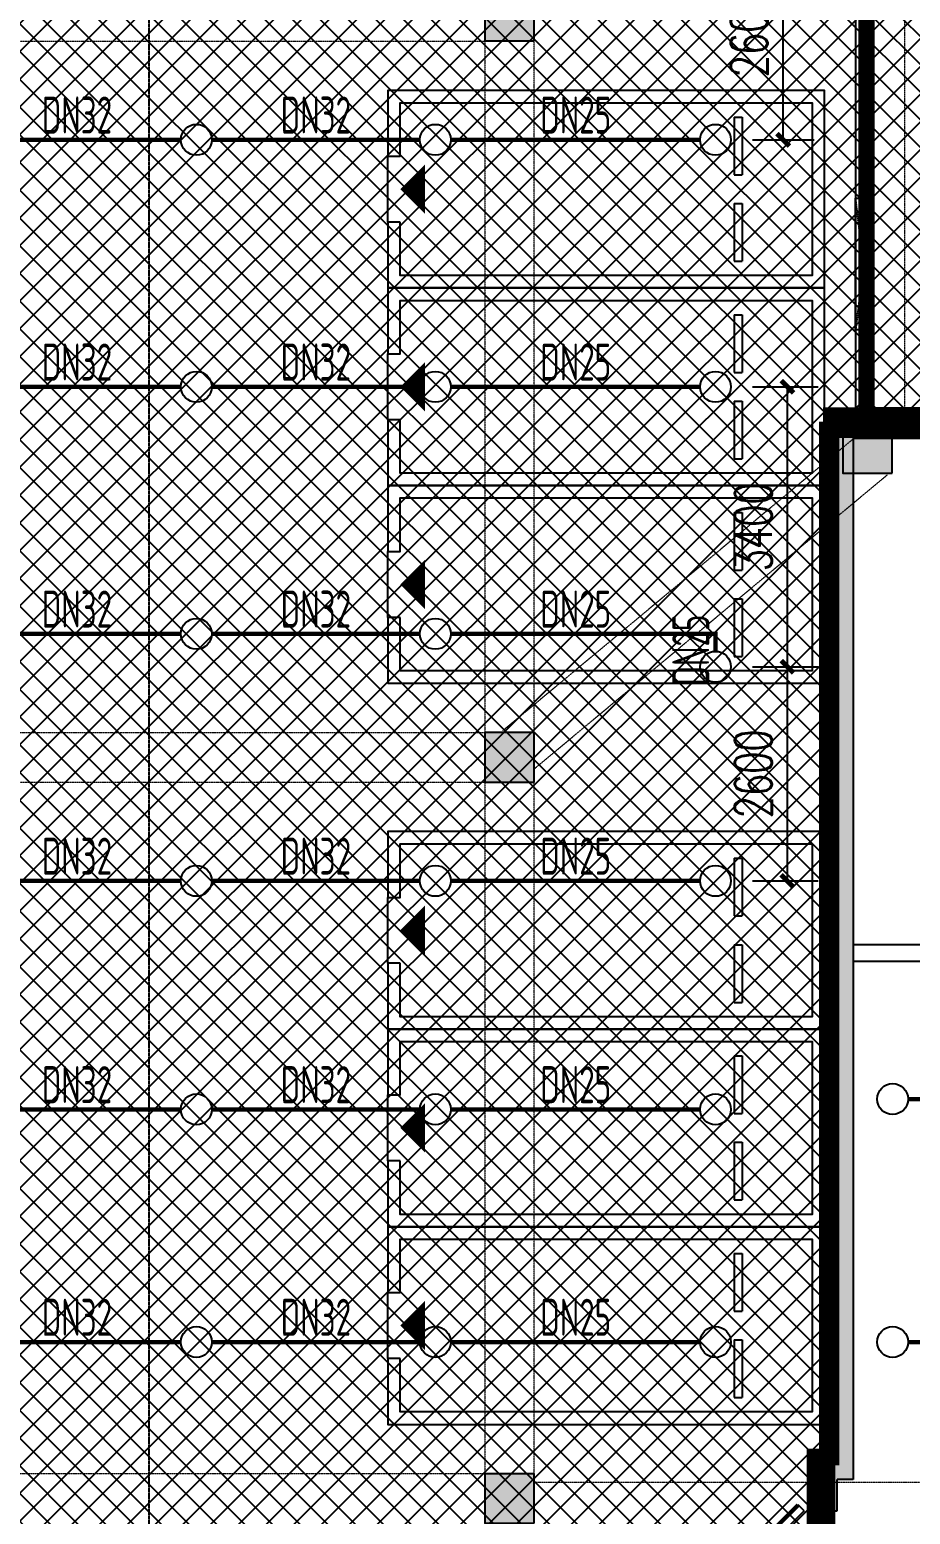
# Model space of a CAD drawing. Extents: x 6824721 to 16538177, y 2478193 to 6665639.
# Drawn here: x 8794641 to 8805328, y 2873509 to 2891538 of the extents above; entities that cross this region are included whole.
import ezdxf

# ---------------------------------------------------------------- set-up
doc = ezdxf.new("R2010")
doc.units = 0
doc.header["$LTSCALE"] = 10
doc.linetypes.add('__DASH', pattern=[0.35, 0.25, -0.1])
doc.linetypes.add('DASH', pattern=[0.35, 0.25, -0.1])
for name, color, linetype in [('0-wo', 8, 'Continuous'), ('00-停车位', 67, 'Continuous'), ('PUB_HATCH', 8, 'Continuous'), ('S-梁-虚线', 4, 'DASH'), ('W-EQUIP_喷头', 7, 'Continuous'), ('W-PIPE-喷淋中', 6, 'Continuous'), ('W-TEXT_喷淋', 7, 'Continuous'), ('W-TWT_DIM', 3, 'Continuous'), ('WALL', 9, 'Continuous'), ('画水辅助', 6, 'Continuous')]:
    doc.layers.add(name, color=color, linetype=linetype)
doc.layers.add('钢梁', color=141, linetype='Continuous', lineweight=18)
doc.styles.add('_TCH_DIM_T3', font='SIMPLEX', dxfattribs={"width": 0.705882, "bigfont": 'GBCBIG'})
doc.styles.add('_TWT_PIPEDN', font='TSSDENG', dxfattribs={"width": 0.8, "height": 3.5, "bigfont": 'TSSDCHN'})
doc.dimstyles.new('_TWT_ARCH&&150', dxfattribs={"dimtxt": 446.25, "dimasz": 150, "dimexe": 375, "dimexo": 450, "dimgap": 189.375, "dimtad": 1, "dimdec": 0, "dimzin": 0, "dimdsep": 46, "dimtxsty": '_TCH_DIM_T3', "dimblk": 'ARCHTICK', "dimcen": 0.09, "dimclrt": 7, "dimazin": 2, "dimtfac": 1, "dimtdec": 0, "dimtix": 1, "dimtmove": 2, "dimatfit": 3, "dimfxl": 0, "dimtolj": 1, "dimtzin": 0, "dimarcsym": 0})

# ---------------------------------------------------------------- blocks, each defined once
blk = doc.blocks.new('车位2400x5300')
at = {"layer": '00-停车位', "color": 251}
for p, q in [((-875, -1000), (-175, -1000)), ((-875, -1100), (-875, -1000)), ((-175, -1100), (-175, -1000)), ((175, -1000), (875, -1000)), ((175, -1100), (175, -1000)), ((875, -1100), (875, -1000)), ((-875, -1100), (-175, -1100)), ((175, -1100), (875, -1100)), ((400, -5300), (-400, -5300))]:
    blk.add_line(p, q, dxfattribs=at)
blk.add_lwpolyline([(400, -5150), (400, -5300), (1200, -5300), (1200, 0), (-1200, 0), (-1200, -5300), (-400, -5300), (-400, -5150), (-1050, -5150), (-1050, -150), (1050, -150), (1050, -5150), (400, -5150)], dxfattribs=at)
blk.add_lwpolyline([(0, -5150, 0, 600, 0), (0, -4850, 600, 600, 0)], format="xyseb", dxfattribs=at)
blk = doc.blocks.new('A$C405108C4')
at = {"color": 252, "linetype": 'DASH'}
for points in [[(96300, -54660), (96100, -56260)], [(96300, -56260), (96100, -54660)]]:
    blk.add_lwpolyline(points, dxfattribs=at)
at = {"layer": '画水辅助', "color": 4}
blk.add_lwpolyline([(96100, -54660), (96300, -54660), (96300, -56260), (96100, -56260)], close=True, dxfattribs=at)
blk = doc.blocks.new('_FZH')
blk.add_lwpolyline([(-0.5, -0.5), (0.5, -0.5), (0.5, 0.5), (-0.5, 0.5)], close=True)
at = {"layer": 'PUB_HATCH'}
blk.add_solid([(-0.5, -0.5), (0.5, -0.5), (-0.5, 0.5), (0.5, 0.5)], dxfattribs=at)
blk = doc.blocks.new('$DorLib2D$00000091')
for p, q in [((-0.5, 0.0417), (-0.1464, 0.3952)), ((-0.1464, 0.3952), (-0.1582, 0.407)), ((0.1464, 0.3952), (0.1582, 0.407)), ((0.5, 0.0417), (0.1464, 0.3952)), ((-0.5, 0.0417), (-0.5118, 0.0535)), ((0.5, 0.0417), (0.5118, 0.0535))]:
    blk.add_line(p, q)
at = {"const_width": 0.00833}
for points in [[(-0.5118, 0.0535), (-0.1582, 0.407)], [(0.5118, 0.0535), (0.1582, 0.407)]]:
    blk.add_lwpolyline(points, dxfattribs=at)
for centre, start, end in [((-0.5, 0.0417), 0, 45), ((0.5, 0.0417), 135, 180)]:
    blk.add_arc(centre, 0.5, start, end)
blk = doc.blocks.new('$DorLib2D$00000213')
at = {"color": 0, "linetype": 'DASH', "const_width": 0.02}
blk.add_lwpolyline([(0.5, 0), (-0.5, 0)], dxfattribs=at)
blk = doc.blocks.new('jkytk')
at = {"layer": 'WALL', "color": 1, "const_width": 200}
for points in [[(8466214, 2927322), (8499413, 2927322), (8499414, 2895497), (8498984, 2895497), (8498984, 2882851), (8498789, 2882851), (8498789, 2828322), (8482789, 2828322)], [(8537539, 2918952), (8537539, 2918952), (8530889, 2918952), (8530889, 2918252), (8528789, 2918252), (8528789, 2918952), (8516814, 2918952), (8516814, 2919852), (8516964, 2919852), (8516964, 2921752), (8509914, 2921752), (8509914, 2916752), (8499413, 2916751), (8499414, 2895502), (8528539, 2895502), (8528539, 2885752), (8531939, 2885752), (8531939, 2887852), (8537789, 2887852), (8537789, 2918951), (8537539, 2918952)], [(8549989, 2856077), (8515539, 2856077), (8515539, 2864326), (8498935, 2864326), (8498935, 2895326), (8528589, 2895402)]]:
    blk.add_lwpolyline(points, dxfattribs=at)
blk = doc.blocks.new('LIANGMOBAN')
at = {"layer": 'S-梁-虚线', "color": 8, "lineweight": 18}
for p, q in [((1935191, 181178), (1935191, 172778)), ((1935791, 172778), (1935791, 181178)), ((1923491, 177428), (1930691, 177428)), ((1930691, 177428), (1930691, 169028)), ((1931291, 169028), (1931291, 177428)), ((1935191, 172619), (1930907, 169049)), ((1931291, 168588), (1935575, 172158)), ((1930691, 169028), (1923491, 169028)), ((1923491, 168428), (1930691, 168428)), ((1930691, 168428), (1930691, 160028)), ((1931291, 160028), (1931291, 168428)), ((1930691, 160028), (1923491, 160028)), ((1931291, 159928), (1938491, 159928))]:
    blk.add_line(p, q, dxfattribs=at)
blk = doc.blocks.new('_ArchTick')
at = {"color": 0, "linetype": 'ByBlock', "const_width": 0.4}
blk.add_lwpolyline([(-0.5, -0.5), (0.5, 0.5)], dxfattribs=at)
blk = doc.blocks.new('*D668')
at = {"layer": 'Defpoints', "color": 0, "transparency": 16777216}
for p in [(8802964, 2887201), (8803837, 2887201), (8802964, 2883801)]:
    blk.add_point(p, dxfattribs=at)
at = {"layer": 'W-TWT_DIM', "color": 0, "lineweight": -2, "transparency": 16777216}
for p, q in [((8803414, 2887201), (8804212, 2887201)), ((8803837, 2883801), (8803837, 2887201)), ((8803414, 2883801), (8804212, 2883801))]:
    blk.add_line(p, q, dxfattribs=at)
at = {"layer": 'W-TWT_DIM', "color": 0, "lineweight": -2, "transparency": 16777216, "xscale": 150, "yscale": 150, "zscale": 150}
for p, rotation in [((8803837, 2887201), 90), ((8803837, 2883801), 270)]:
    blk.add_blockref('_ArchTick', p, dxfattribs=dict(at, rotation=rotation))
at = {"layer": 'W-TWT_DIM', "color": 7, "transparency": 16777216, "insert": (8803424, 2885501), "char_height": 446.2, "attachment_point": 5, "rotation": 90, "style": '_TCH_DIM_T3'}
blk.add_mtext('\\A1;3400', dxfattribs=at)
blk = doc.blocks.new('*D669')
at = {"layer": 'Defpoints', "color": 0, "transparency": 16777216}
for p in [(8802964, 2883801), (8803837, 2883801), (8802964, 2881201)]:
    blk.add_point(p, dxfattribs=at)
at = {"layer": 'W-TWT_DIM', "color": 0, "lineweight": -2, "transparency": 16777216}
for p, q in [((8803414, 2883801), (8804212, 2883801)), ((8803837, 2881201), (8803837, 2883801)), ((8803414, 2881201), (8804212, 2881201))]:
    blk.add_line(p, q, dxfattribs=at)
at = {"layer": 'W-TWT_DIM', "color": 0, "lineweight": -2, "transparency": 16777216, "xscale": 150, "yscale": 150, "zscale": 150}
for p, rotation in [((8803837, 2883801), 90), ((8803837, 2881201), 270)]:
    blk.add_blockref('_ArchTick', p, dxfattribs=dict(at, rotation=rotation))
at = {"layer": 'W-TWT_DIM', "color": 7, "transparency": 16777216, "insert": (8803424, 2882501), "char_height": 446.2, "attachment_point": 5, "rotation": 90, "style": '_TCH_DIM_T3'}
blk.add_mtext('\\A1;2600', dxfattribs=at)
blk = doc.blocks.new('*D670')
at = {"layer": 'Defpoints', "color": 0, "transparency": 16777216}
for p in [(8802964, 2892801), (8803786, 2892801), (8802964, 2890201)]:
    blk.add_point(p, dxfattribs=at)
at = {"layer": 'W-TWT_DIM', "color": 0, "lineweight": -2, "transparency": 16777216}
for p, q in [((8803414, 2892801), (8804161, 2892801)), ((8803786, 2890201), (8803786, 2892801)), ((8803414, 2890201), (8804161, 2890201))]:
    blk.add_line(p, q, dxfattribs=at)
at = {"layer": 'W-TWT_DIM', "color": 0, "lineweight": -2, "transparency": 16777216, "xscale": 150, "yscale": 150, "zscale": 150}
for p, rotation in [((8803786, 2892801), 90), ((8803786, 2890201), 270)]:
    blk.add_blockref('_ArchTick', p, dxfattribs=dict(at, rotation=rotation))
at = {"layer": 'W-TWT_DIM', "color": 7, "transparency": 16777216, "insert": (8803373, 2891501), "char_height": 446.2, "attachment_point": 5, "rotation": 90, "style": '_TCH_DIM_T3'}
blk.add_mtext('\\A1;2600', dxfattribs=at)
blk = doc.blocks.new('$TwtSys$00000125')
blk.add_circle((0, 0, 0), 1)

msp = doc.modelspace()

# ---------------------------------------------------------------- hatches: boundary and pattern name
h = msp.add_hatch()
h.set_pattern_fill('ANSI37', color=8, scale=150)
h.set_pattern_definition([(45, (8303016.86, 2710265.2), (-168.3798, 168.3798), []), (135, (8303016.86, 2710265.2), (-168.3798, -168.3798), [])])
h.paths.add_polyline_path([(8824414.1, 2949451.5), (8824414.1, 2935151.5), (8842714.1, 2935151.5), (8842714.1, 2879526.5), (8827964.1, 2879526.5), (8827964.1, 2881476.5), (8830839.1, 2881476.5), (8830939.1, 2886876.5), (8804334.6, 2886876.5), (8804142.3, 2820149.7), (8833564.1, 2820152.3), (8833564.1, 2817714.5), (8841204.8, 2810768), (8839163.9, 2808501.4), (8843102.6, 2804955), (8820829.2, 2780217.9), (8820829.2, 2770055.4), (8785124.6, 2730401.5), (8708264.1, 2730401.5), (8708264.1, 2736351.5), (8695014.1, 2750701.5), (8695014.1, 2775001.5), (8703014.1, 2775002.8), (8703014.1, 2949451.5), (8712039.3, 2949451.5)])
at = {"layer": '0-wo'}
for points in [[(8804634.6, 2886576.5), (8804334.6, 2886876.5), (8804334.6, 2880326.5), (8804634.6, 2880326.5)], [(8804334.6, 2886876.5), (8804634.6, 2886576.5), (8804764.1, 2886576.5), (8804764.1, 2886876.5)], [(8804764.1, 2886876.5), (8804764.1, 2886576.5), (8809389.1, 2886576.5), (8809389.1, 2886876.5)], [(8804634.6, 2880326.5), (8804334.6, 2880326.5), (8804334.6, 2874230.7), (8804634.6, 2873930.7)], [(8804139.1, 2874230.7), (8804139.1, 2873551.5), (8804439.1, 2873551.5), (8804439.1, 2873930.7)], [(8804634.6, 2873930.7), (8804334.6, 2874230.7), (8804139.1, 2874230.7), (8804439.1, 2873930.7)]]:
    msp.add_hatch(color=8, dxfattribs=at).paths.add_polyline_path(points)
at = {"layer": 'W-PIPE-喷淋中'}
for points in [[(8802964.1, 2884201.5), (8802964.1, 2884227.7), (8802990.3, 2884227.7)], [(8802964.1, 2884201.5), (8802990.3, 2884201.5), (8802990.3, 2884227.7)]]:
    msp.add_hatch(color=256, dxfattribs=at).paths.add_polyline_path(points)

# ---------------------------------------------------------------- linework, layer by layer
at = {"layer": '0-wo', "color": 8}
for p, q in [((8804664.1, 2895151.5), (8804664.1, 2886876.5)), ((8804864.1, 2895151.5), (8804864.1, 2886876.5)), ((8804334.6, 2886876.5), (8804334.6, 2880326.5)), ((8804334.6, 2886876.5), (8804764.1, 2886876.5)), ((8804764.1, 2886876.5), (8809389.1, 2886876.5)), ((8804634.6, 2886576.5), (8804634.6, 2880326.5)), ((8804634.6, 2886576.5), (8804764.1, 2886576.5)), ((8804764.1, 2886576.5), (8809389.1, 2886576.5)), ((8807889.1, 2880426.5), (8804634.6, 2880426.5)), ((8804334.6, 2880326.5), (8804334.6, 2874230.7)), ((8804634.6, 2880326.5), (8804634.6, 2873930.7)), ((8804634.6, 2880226.5), (8807889.1, 2880226.5)), ((8804139.1, 2874230.7), (8804139.1, 2873551.5)), ((8804334.6, 2874230.7), (8804139.1, 2874230.7)), ((8804139.1, 2873930.7), (8804139.1, 2873551.5)), ((8804439.1, 2873551.5), (8804439.1, 2873930.7)), ((8804634.6, 2873930.7), (8804439.1, 2873930.7)), ((8804439.1, 2873551.5), (8804439.1, 2873930.7)), ((8804139.1, 2873551.5), (8804439.1, 2873551.5)), ((8804139.1, 2873551.5), (8804439.1, 2873551.5))]:
    msp.add_line(p, q, dxfattribs=at)
at = {"layer": '0-wo', "color": 8, "linetype": '__DASH', "ltscale": 1.5}
msp.add_lwpolyline([(8796089.1, 2756433.4), (8796089.1, 2937489)], dxfattribs=at)
at = {"layer": 'W-PIPE-喷淋中', "ltscale": 1.5, "const_width": 52.5}
for points in [[(8793951.6, 2890201.5), (8796476.6, 2890201.5)], [(8796851.6, 2890201.5), (8799376.6, 2890201.5)], [(8799751.6, 2890201.5), (8802776.6, 2890201.5)], [(8793951.6, 2887201.5), (8796476.6, 2887201.5)], [(8796851.6, 2887201.5), (8799376.6, 2887201.5)], [(8799751.6, 2887201.5), (8802776.6, 2887201.5)], [(8793951.6, 2884201.5), (8796476.6, 2884201.5)], [(8796851.6, 2884201.5), (8799376.6, 2884201.5)], [(8799751.6, 2884201.5), (8802964.1, 2884201.5)], [(8802964.1, 2883989), (8802964.1, 2884201.5)], [(8793951.6, 2881201.5), (8796476.6, 2881201.5)], [(8796851.6, 2881201.5), (8799376.6, 2881201.5)], [(8799751.6, 2881201.5), (8802776.6, 2881201.5)], [(8807126.6, 2878551.5), (8805301.6, 2878551.5)], [(8793951.6, 2878426.5), (8796476.6, 2878426.5)], [(8796851.6, 2878426.5), (8799376.6, 2878426.5)], [(8799751.6, 2878426.5), (8802776.6, 2878426.5)], [(8793951.6, 2875601.5), (8796476.6, 2875601.5)], [(8796851.6, 2875601.5), (8799376.6, 2875601.5)], [(8799751.6, 2875601.5), (8802776.6, 2875601.5)], [(8805301.6, 2875601.5), (8807126.6, 2875601.5)]]:
    msp.add_lwpolyline(points, dxfattribs=at)

# ---------------------------------------------------------------- block references
msp.add_blockref('jkytk', (305383.7, -8645.8))
at = {"layer": '0-wo', "color": 8}
msp.add_blockref('A$C405108C4', (8708564.1, 2944151.5), dxfattribs=at)
for name, p, xscale, yscale, zscale, rotation in [('_FZH', (8800464.1, 2891701.5), 600, 600, 600, 90), ('_FZH', (8804809.6, 2886451.5), 600, 600, 600, 90), ('_FZH', (8800464.1, 2882701.5), 600, 600, 600, 90), ('_FZH', (8800464.1, 2873701.5), 600, 600, 600, 90), ('$DorLib2D$00000091', (8804289.1, 2870551.5), 6000, -6000, 300, 269.9999999999968), ('$DorLib2D$00000213', (8804289.1, 2870551.5), 6000, 6000, 300, 270)]:
    msp.add_blockref(name, p, dxfattribs=dict(at, xscale=xscale, yscale=yscale, zscale=zscale, rotation=rotation))
at = {"layer": '0-wo', "color": 8, "rotation": 270}
for p in [(8804289.1, 2889601.5), (8804289.1, 2887201.5), (8804289.1, 2884801.5), (8804289.1, 2880601.5), (8804289.1, 2878201.5), (8804289.1, 2875801.5)]:
    msp.add_blockref('车位2400x5300', p, dxfattribs=at)
at = {"layer": 'W-EQUIP_喷头', "xscale": 187.5, "yscale": 187.5, "zscale": 187.5}
for p in [(8796664.1, 2890201.5), (8799564.1, 2890201.5), (8802964.1, 2890201.5), (8796664.1, 2887201.5), (8799564.1, 2887201.5), (8802964.1, 2887201.5), (8796664.1, 2884201.5), (8799564.1, 2884201.5), (8802964.1, 2883801.5), (8796664.1, 2881201.5), (8799564.1, 2881201.5), (8802964.1, 2881201.5), (8805114.1, 2878551.5), (8796664.1, 2878426.5), (8799564.1, 2878426.5), (8802964.1, 2878426.5), (8796664.1, 2875601.5), (8799564.1, 2875601.5), (8802964.1, 2875601.5), (8805114.1, 2875601.5)]:
    msp.add_blockref('$TwtSys$00000125', p, dxfattribs=at)
at = {"layer": '钢梁', "color": 6}
msp.add_blockref('LIANGMOBAN', (6869472.7, 2713973), dxfattribs=at)

# ---------------------------------------------------------------- texts
at = {"layer": 'W-TEXT_喷淋', "style": '_TWT_PIPEDN', "width": 0.64}
for s, p in [('DN32', (8794787.6, 2890276.5)), ('DN32', (8797687.6, 2890276.5)), ('DN25', (8800837.6, 2890276.5)), ('DN32', (8794787.6, 2887276.5)), ('DN32', (8797687.6, 2887276.5)), ('DN25', (8800837.6, 2887276.5)), ('DN32', (8794787.6, 2884276.5)), ('DN32', (8797687.6, 2884276.5)), ('DN25', (8800837.6, 2884276.5)), ('DN32', (8794787.6, 2881276.5)), ('DN32', (8797687.6, 2881276.5)), ('DN25', (8800837.6, 2881276.5)), ('DN32', (8794787.6, 2878501.5)), ('DN32', (8797687.6, 2878501.5)), ('DN25', (8800837.6, 2878501.5)), ('DN32', (8794787.6, 2875676.5)), ('DN32', (8797687.6, 2875676.5)), ('DN25', (8800837.6, 2875676.5))]:
    msp.add_text(s, height=450, dxfattribs=at).set_placement(p)
msp.add_text('DN25', height=450, rotation=90, dxfattribs=at).set_placement((8802889.1, 2883575))

# ---------------------------------------------------------------- dimensions: what is measured, and where the dimension line sits
at = {"layer": 'W-TWT_DIM'}
for p1, p2, distance, picture, middle in [((8802964.1, 2890201.5), (8802964.1, 2892801.5), -821.7, '*D670', (8803373.3, 2891501.5)), ((8802964.1, 2883801.5), (8802964.1, 2887201.5), -872.8, '*D668', (8803424.4, 2885501.5)), ((8802964.1, 2881201.5), (8802964.1, 2883801.5), -872.8, '*D669', (8803424.4, 2882501.5))]:
    dim = msp.add_aligned_dim(p1=p1, p2=p2, distance=distance, dimstyle='_TWT_ARCH&&150', dxfattribs=at)
    dim.commit()
    dim.dimension.update_dxf_attribs({"geometry": picture, "text_midpoint": middle})

doc.saveas('drawing.dxf')
